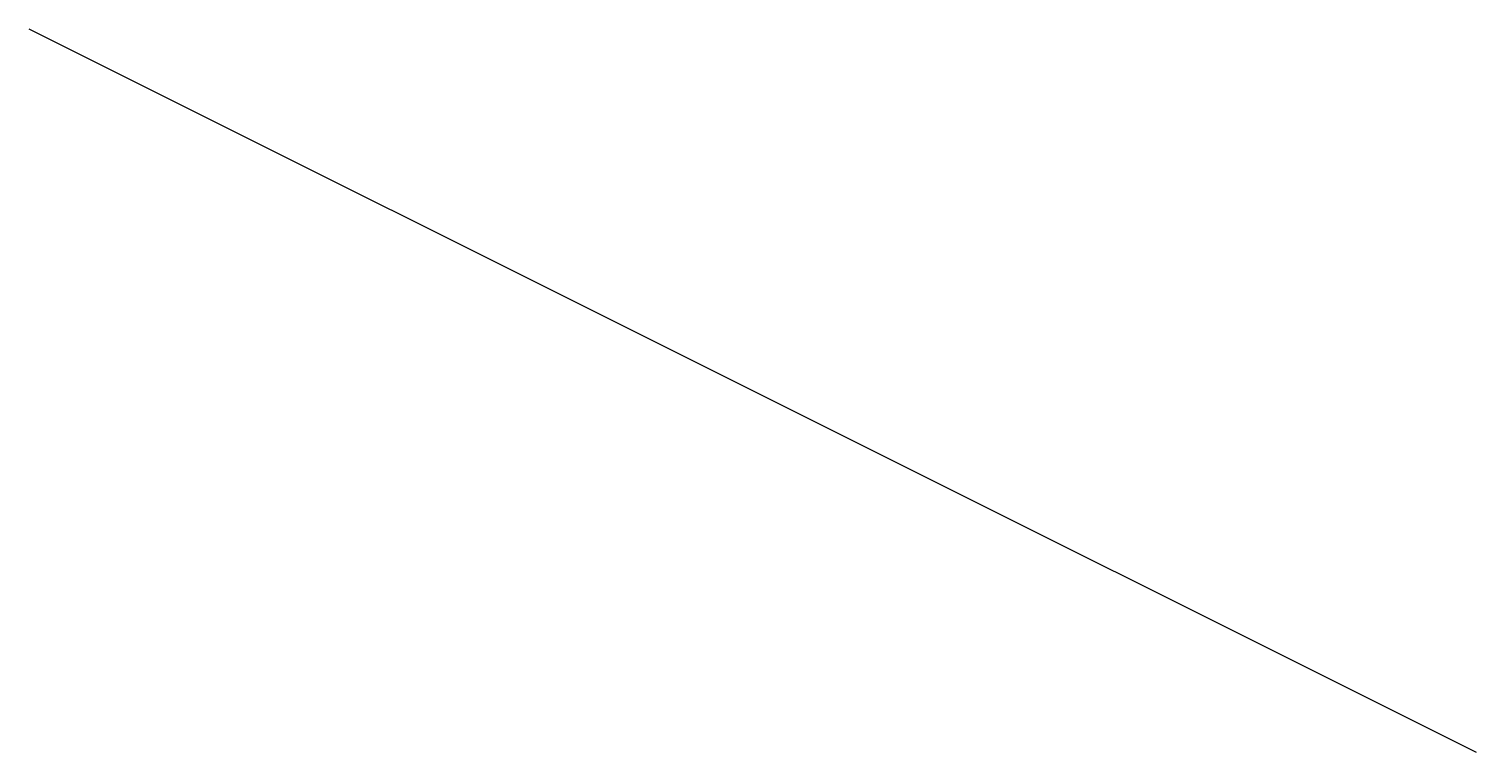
# Model space of a CAD drawing. Units: millimetres at full size, sheet at 1:100. Extents: x -9429 to 2816, y -6551 to -429.
import ezdxf

# ---------------------------------------------------------------- set-up
doc = ezdxf.new("R2010")
doc.units = ezdxf.units.MM
doc.header["$LTSCALE"] = 100
doc.layers.add('0-0', color=7, linetype='Continuous')

msp = doc.modelspace()

# ---------------------------------------------------------------- linework, layer by layer
at = {"layer": '0-0'}
msp.add_line((-9428.6, -428.6), (2816.3, -6551), dxfattribs=at)

doc.saveas('drawing.dxf')
